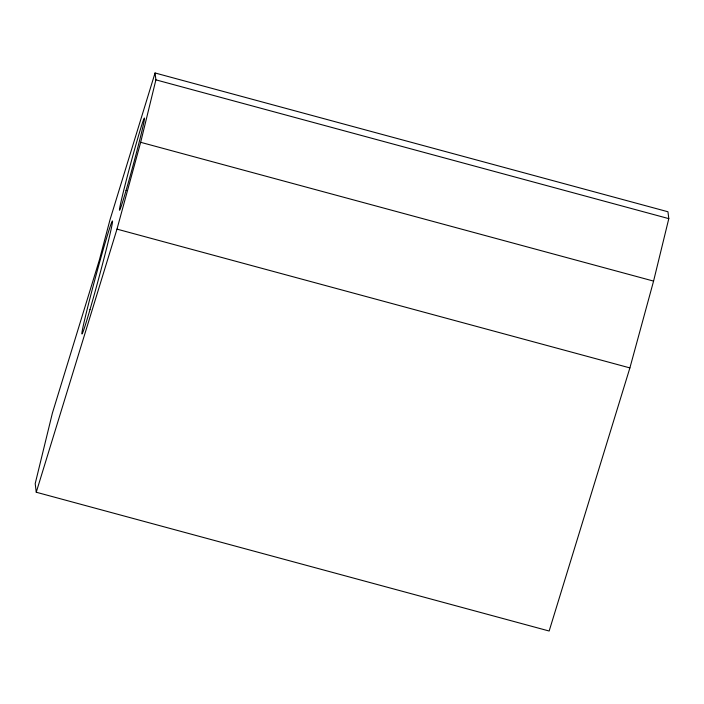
<?xml version="1.0" encoding="UTF-8"?>
<svg xmlns="http://www.w3.org/2000/svg" width="704" height="704" viewBox="0 0 704 704"><rect width="100%" height="100%" fill="white"/><g stroke="black" fill="none" stroke-linecap="round" stroke-linejoin="round"><path stroke-width="1.06" d="M36.256 492.237L116.987 229.126L140.668 142.314L155.901 79.851L155.056 72.978L667.955 211.763L668.8 218.636L653.576 281.098L629.895 367.91L549.155 631.022L36.256 492.237L35.2 483.639L52.386 413.125L99.396 259.917L109.991 219.824L155.056 72.978M155.901 79.851L668.8 218.636M140.668 142.314L653.576 281.098M116.987 229.126L629.895 367.91M89.989 309.61A58.476 1.698 -74.9 0 0 112.534 221.346A58.476 1.698 -74.9 0 0 89.038 301.884A58.476 1.698 -74.9 0 0 89.989 309.61M126.042 190.546A47.846 1.39 -74.9 0 0 144.496 118.334A47.846 1.39 -74.9 0 0 125.268 184.237A47.846 1.39 -74.9 0 0 126.042 190.546"/></g></svg>
